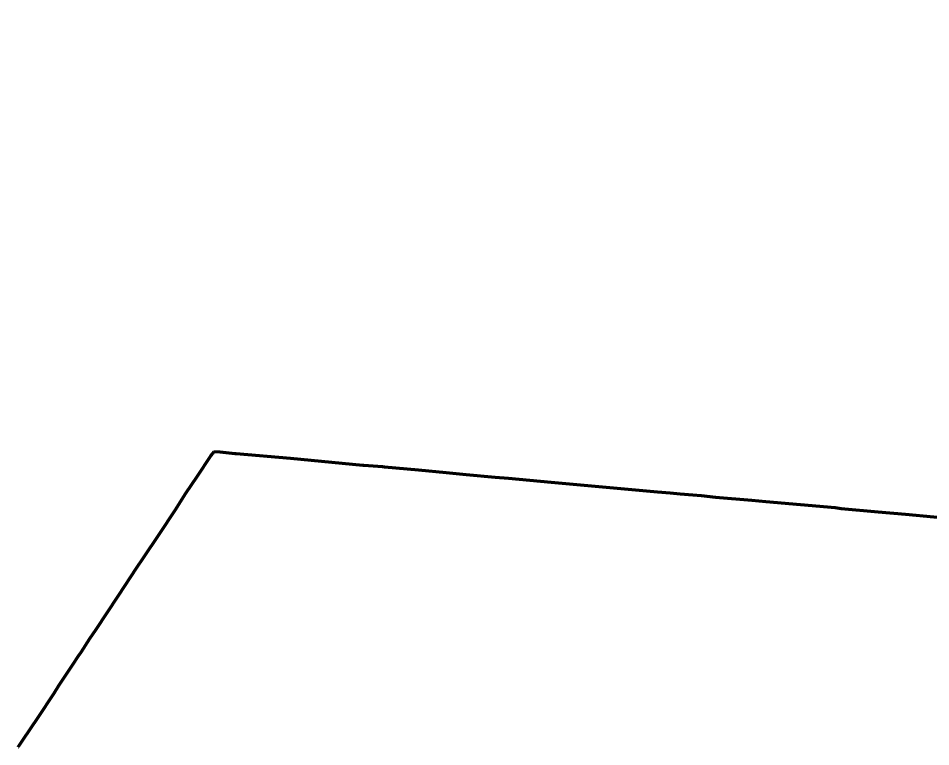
# Model space of a CAD drawing. Header units: metres. Extents: x 599858 to 604937, y 1147506 to 1148114.
# Drawn here: x 601419.54 to 601443.75, y 1147976.23 to 1147995.55 of the extents above; entities that cross this region are included whole.
import ezdxf

# ---------------------------------------------------------------- set-up
doc = ezdxf.new("R2010")
doc.units = ezdxf.units.M
doc.header["$MEASUREMENT"] = 0
doc.linetypes.add('DGN Style 3', pattern=[73.938826, 52.813447, -21.125379])
doc.layers.add('TF_V_---_Ledn-_2', color=140, linetype='DGN Style 3', lineweight=70)

msp = doc.modelspace()

# ---------------------------------------------------------------- linework, layer by layer
at = {"layer": 'TF_V_---_Ledn-_2', "flags": 128}
msp.add_lwpolyline([(601419.54, 1147976.23), (601419.55, 1147976.23), (601419.55, 1147976.24), (601419.67, 1147976.42), (601420.06, 1147977), (601420.49, 1147977.65), (601420.62, 1147977.85), (601420.99, 1147978.41), (601421.14, 1147978.64), (601421.21, 1147978.74), (601421.44, 1147979.1), (601421.6, 1147979.33), (601422.2, 1147980.24), (601422.69, 1147980.98), (601422.85, 1147981.23), (601423.29, 1147981.88), (601423.7, 1147982.5), (601423.99, 1147982.95), (601424.29, 1147983.4), (601424.65, 1147983.94), (601424.7, 1147984.01), (601424.729706, 1147984.062153), (601424.89, 1147984.05), (601425.29, 1147984.01), (601425.3, 1147984.01), (601425.31, 1147984.01), (601425.32, 1147984.01), (601426.76, 1147983.88), (601428.68, 1147983.7), (601428.71, 1147983.7), (601429.2, 1147983.66), (601429.26, 1147983.65), (601430.16, 1147983.57), (601430.89, 1147983.5), (601431.42, 1147983.45), (601432.19, 1147983.38), (601432.55, 1147983.35), (601433.68, 1147983.25), (601433.87, 1147983.23), (601434.85, 1147983.14), (601436.5, 1147982.99), (601436.84, 1147982.96), (601437.1, 1147982.94), (601437.44, 1147982.91), (601437.66, 1147982.89), (601438.04, 1147982.85), (601439, 1147982.77), (601439.37, 1147982.73), (601441.21, 1147982.57), (601441.37, 1147982.55), (601442.35, 1147982.46), (601443.08, 1147982.4), (601443.83, 1147982.33), (601444.92, 1147982.23), (601444.94, 1147982.23), (601446.805153, 1147982.056703), (601446.9, 1147982.59), (601447.08, 1147983.71), (601447.33, 1147985.19), (601447.47, 1147986.05), (601447.57, 1147986.65), (601447.6, 1147986.8), (601447.62, 1147986.98), (601448.05, 1147989.57), (601448.12, 1147989.97), (601448.22, 1147990.56), (601448.34, 1147991.29), (601448.38, 1147991.51), (601448.52, 1147992.41), (601448.56, 1147992.6), (601448.66, 1147993.26), (601448.87, 1147994.52), (601448.9, 1147994.7), (601448.96, 1147995.02), (601449.32, 1147997.2), (601449.35, 1147997.38), (601449.56, 1147998.64), (601449.57, 1147998.7), (601449.57, 1147998.75), (601449.59, 1147998.87), (601450.09, 1148001.88), (601450.72, 1148005.65), (601450.87, 1148006.6), (601451.02, 1148007.48), (601451.13, 1148008.13), (601451.36, 1148009.5), (601451.57, 1148010.78), (601451.58, 1148010.84), (601451.6, 1148010.95), (601451.68, 1148011.45), (601451.71, 1148011.66), (601452.07, 1148013.83), (601452.48, 1148016.3), (601452.51, 1148016.48), (601452.56, 1148016.81), (601452.68, 1148017.51), (601453.14, 1148020.29), (601453.16, 1148020.39), (601453.41, 1148021.92), (601453.51, 1148022.54), (601453.53, 1148022.65), (601453.63, 1148023.26), (601453.71, 1148023.73), (601453.77, 1148024.09), (601453.81, 1148024.3), (601453.82, 1148024.4), (601453.906735, 1148024.930839), (601454.03, 1148025.13), (601454.16, 1148025.34), (601454.58, 1148026.03), (601454.64, 1148026.13), (601454.84, 1148026.46), (601455.07, 1148026.83), (601455.13, 1148026.94), (601455.15, 1148026.97), (601455.73, 1148027.92), (601456.23, 1148028.75), (601456.28, 1148028.82), (601456.53, 1148029.24), (601457.03, 1148030.06), (601457.2, 1148030.33), (601457.68, 1148031.13), (601458.13, 1148031.88), (601458.61, 1148032.65), (601458.77, 1148032.92), (601459.29, 1148033.78), (601459.66, 1148034.39), (601459.72, 1148034.49), (601459.82, 1148034.65), (601460.93, 1148036.48), (601461.62, 1148037.6), (601461.87, 1148038.02), (601462.177423, 1148038.531532), (601462.68, 1148039.3), (601463.29, 1148040.23), (601463.33, 1148040.3), (601463.37, 1148040.35), (601463.48, 1148040.52), (601463.79, 1148041), (601463.86, 1148041.1), (601464, 1148041.32), (601464.144337, 1148041.52562), (601464.57, 1148042.18), (601464.6, 1148042.22), (601464.69, 1148042.37), (601465.04, 1148042.89), (601465.12, 1148043.01), (601465.19, 1148043.13), (601465.68, 1148043.87), (601465.84, 1148044.1)], dxfattribs=at)

doc.saveas('drawing.dxf')
